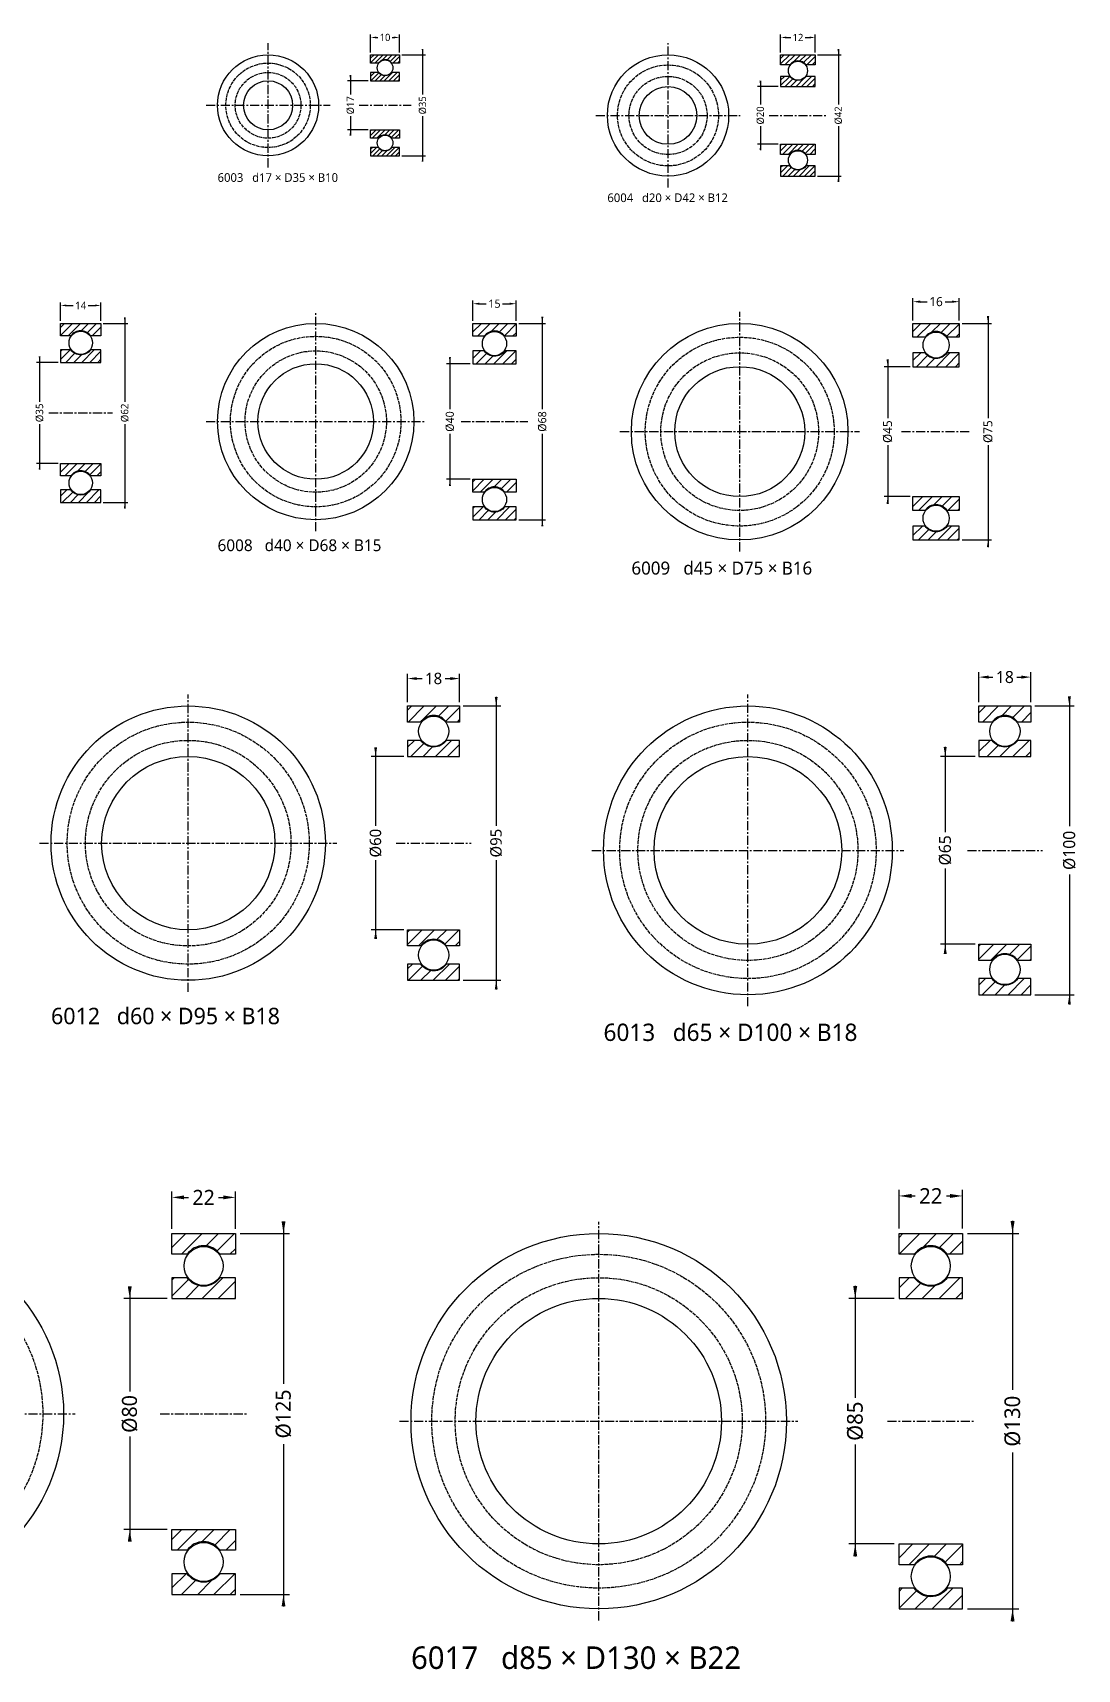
# Model space of a CAD drawing. Header units: millimetres. Extents: x -4 to 1234, y -1137 to 2.
# Drawn here: x 341 to 703, y -565 to 2 of the extents above; entities that cross this region are included whole.
import ezdxf

# ---------------------------------------------------------------- set-up
doc = ezdxf.new("R2010")
doc.units = ezdxf.units.MM
doc.linetypes.add('CENTER', pattern=[5.08, 3.175, -0.635, 0.635, -0.635])
doc.linetypes.add('DASHED', pattern=[1.524, 1.27, -0.254])
for name, color, linetype in [('문자', 7, 'CONTINUOUS'), ('숨은선', 3, 'DASHED'), ('외형선', 7, 'CONTINUOUS'), ('중심선', 1, 'CENTER'), ('치수', 4, 'CONTINUOUS'), ('해칭', 8, 'CONTINUOUS')]:
    doc.layers.add(name, color=color, linetype=linetype)
doc.styles.add('CH_KOR', font='malgun.ttf')
doc.dimstyles.new('CH_DIM', dxfattribs={"dimtxt": 2.5, "dimasz": 2, "dimexe": 1, "dimexo": 0.8, "dimgap": 0.8, "dimtad": 1, "dimdec": 0, "dimtxsty": 'CH_KOR', "dimcen": 2.5, "dimclrd": 4, "dimclre": 4, "dimclrt": 4, "dimazin": 3, "dimtfac": 1, "dimtmove": 0, "dimatfit": 3})

# ---------------------------------------------------------------- blocks, each defined once
blk = doc.blocks.new('_CLOSEDFILLED')
at = {"color": 0, "linetype": 'BYBLOCK'}
blk.add_solid([(-1, 0.16), (0, 0), (-1, -0.16)], dxfattribs=at)
blk = doc.blocks.new('*D10')
at = {"color": 4}
for p, q in [((46.3, 17.5), (54.5, 17.5)), ((53.5, 19.5), (53.5, 3.75)), ((53.5, -3.75), (53.5, -19.5)), ((46.3, -17.5), (54.5, -17.5))]:
    blk.add_line(p, q, dxfattribs=at)
at = {"layer": 'Defpoints'}
for p in [(45.5, 17.5), (53.5, 17.5), (45.5, -17.5)]:
    blk.add_point(p, dxfattribs=at)
at = {"layer": '치수', "color": 4, "xscale": 2, "yscale": 2}
for p, rotation in [((53.5, 17.5), 270), ((53.5, -17.5), 90)]:
    blk.add_blockref('_CLOSEDFILLED', p, dxfattribs=dict(at, rotation=rotation))
at = {"layer": '치수', "color": 4, "insert": (53.5, 0), "char_height": 2.5, "attachment_point": 5, "rotation": 90, "style": 'CH_KOR'}
blk.add_mtext('Ø35', dxfattribs=at)
blk = doc.blocks.new('*D11')
at = {"color": 4}
for p, q in [((34.7, 8.5), (27.5, 8.5)), ((28.5, 10.5), (28.5, 3.75)), ((28.5, -3.75), (28.5, -10.5)), ((34.7, -8.5), (27.5, -8.5))]:
    blk.add_line(p, q, dxfattribs=at)
at = {"layer": 'Defpoints'}
for p in [(28.5, 8.5), (35.5, 8.5), (35.5, -8.5)]:
    blk.add_point(p, dxfattribs=at)
at = {"layer": '치수', "color": 4, "xscale": 2, "yscale": 2}
for p, rotation in [((28.5, 8.5), 270), ((28.5, -8.5), 90)]:
    blk.add_blockref('_CLOSEDFILLED', p, dxfattribs=dict(at, rotation=rotation))
at = {"layer": '치수', "color": 4, "insert": (28.5, 0), "char_height": 2.5, "attachment_point": 5, "rotation": 90, "style": 'CH_KOR'}
blk.add_mtext('Ø17', dxfattribs=at)
blk = doc.blocks.new('*D12')
at = {"color": 4}
for p, q in [((35.5, 18.3), (35.5, 24.5)), ((37.5, 23.5), (38, 23.5)), ((43, 23.5), (43.5, 23.5)), ((45.5, 18.3), (45.5, 24.5))]:
    blk.add_line(p, q, dxfattribs=at)
at = {"layer": 'Defpoints'}
for p in [(35.5, 23.5), (35.5, 17.5), (45.5, 17.5)]:
    blk.add_point(p, dxfattribs=at)
at = {"layer": '치수', "color": 4, "xscale": 2, "yscale": 2, "rotation": 180}
blk.add_blockref('_CLOSEDFILLED', (35.5, 23.5), dxfattribs=at)
at = {"layer": '치수', "color": 4, "xscale": 2, "yscale": 2}
blk.add_blockref('_CLOSEDFILLED', (45.5, 23.5), dxfattribs=at)
at = {"layer": '치수', "color": 4, "insert": (40.5, 23.5), "char_height": 2.5, "attachment_point": 5, "style": 'CH_KOR'}
blk.add_mtext('10', dxfattribs=at)
blk = doc.blocks.new('*D13')
at = {"color": 4}
for p, q in [((59, 23), (59, 3.75)), ((51.8, 21), (60, 21)), ((59, -3.75), (59, -23)), ((51.8, -21), (60, -21))]:
    blk.add_line(p, q, dxfattribs=at)
at = {"layer": 'Defpoints'}
for p in [(51, 21), (59, 21), (51, -21)]:
    blk.add_point(p, dxfattribs=at)
at = {"layer": '치수', "color": 4, "xscale": 2, "yscale": 2}
for p, rotation in [((59, 21), 270), ((59, -21), 90)]:
    blk.add_blockref('_CLOSEDFILLED', p, dxfattribs=dict(at, rotation=rotation))
at = {"layer": '치수', "color": 4, "insert": (59, 0), "char_height": 2.5, "attachment_point": 5, "rotation": 90, "style": 'CH_KOR'}
blk.add_mtext('Ø42', dxfattribs=at)
blk = doc.blocks.new('*D14')
at = {"color": 4}
for p, q in [((32, 12), (32, 3.75)), ((38.2, 10), (31, 10)), ((32, -3.75), (32, -12)), ((38.2, -10), (31, -10))]:
    blk.add_line(p, q, dxfattribs=at)
at = {"layer": 'Defpoints'}
for p in [(32, 10), (39, 10), (39, -10)]:
    blk.add_point(p, dxfattribs=at)
at = {"layer": '치수', "color": 4, "xscale": 2, "yscale": 2}
for p, rotation in [((32, 10), 270), ((32, -10), 90)]:
    blk.add_blockref('_CLOSEDFILLED', p, dxfattribs=dict(at, rotation=rotation))
at = {"layer": '치수', "color": 4, "insert": (32, 0), "char_height": 2.5, "attachment_point": 5, "rotation": 90, "style": 'CH_KOR'}
blk.add_mtext('Ø20', dxfattribs=at)
blk = doc.blocks.new('*D15')
at = {"color": 4}
for p, q in [((39, 21.8), (39, 28)), ((41, 27), (42.5, 27)), ((47.5, 27), (49, 27)), ((51, 21.8), (51, 28))]:
    blk.add_line(p, q, dxfattribs=at)
at = {"layer": 'Defpoints'}
for p in [(39, 27), (39, 21), (51, 21)]:
    blk.add_point(p, dxfattribs=at)
at = {"layer": '치수', "color": 4, "xscale": 2, "yscale": 2, "rotation": 180}
blk.add_blockref('_CLOSEDFILLED', (39, 27), dxfattribs=at)
at = {"layer": '치수', "color": 4, "xscale": 2, "yscale": 2}
blk.add_blockref('_CLOSEDFILLED', (51, 27), dxfattribs=at)
at = {"layer": '치수', "color": 4, "insert": (45, 27), "char_height": 2.5, "attachment_point": 5, "style": 'CH_KOR'}
blk.add_mtext('12', dxfattribs=at)
blk = doc.blocks.new('*D22')
at = {"color": 4}
for p, q in [((64.43, 31), (72.9, 31)), ((71.87, 33.07), (71.87, 3.87)), ((71.87, -3.88), (71.87, -33.07)), ((64.43, -31), (72.9, -31))]:
    blk.add_line(p, q, dxfattribs=at)
at = {"layer": 'Defpoints'}
for p in [(63.6, 31), (71.87, 31), (63.6, -31)]:
    blk.add_point(p, dxfattribs=at)
at = {"layer": '치수', "color": 4, "xscale": 2.066666666666667, "yscale": 2.066666666666667}
for p, rotation in [((71.87, 31), 270), ((71.87, -31), 90)]:
    blk.add_blockref('_CLOSEDFILLED', p, dxfattribs=dict(at, rotation=rotation))
at = {"layer": '치수', "color": 4, "insert": (71.87, 0), "char_height": 2.583, "attachment_point": 5, "rotation": 90, "style": 'CH_KOR'}
blk.add_mtext('Ø62', dxfattribs=at)
blk = doc.blocks.new('*D23')
at = {"color": 4}
for p, q in [((48.77, 17.5), (41.33, 17.5)), ((42.37, 19.57), (42.37, 3.88)), ((42.37, -3.88), (42.37, -19.57)), ((48.77, -17.5), (41.33, -17.5))]:
    blk.add_line(p, q, dxfattribs=at)
at = {"layer": 'Defpoints'}
for p in [(42.37, 17.5), (49.6, 17.5), (49.6, -17.5)]:
    blk.add_point(p, dxfattribs=at)
at = {"layer": '치수', "color": 4, "xscale": 2.066666666666667, "yscale": 2.066666666666667}
for p, rotation in [((42.37, 17.5), 270), ((42.37, -17.5), 90)]:
    blk.add_blockref('_CLOSEDFILLED', p, dxfattribs=dict(at, rotation=rotation))
at = {"layer": '치수', "color": 4, "insert": (42.37, 0), "char_height": 2.583, "attachment_point": 5, "rotation": 90, "style": 'CH_KOR'}
blk.add_mtext('Ø35', dxfattribs=at)
blk = doc.blocks.new('*D24')
at = {"color": 4}
for p, q in [((49.6, 31.83), (49.6, 38.23)), ((51.67, 37.2), (54.02, 37.2)), ((59.18, 37.2), (61.53, 37.2)), ((63.6, 31.83), (63.6, 38.23))]:
    blk.add_line(p, q, dxfattribs=at)
at = {"layer": 'Defpoints'}
for p in [(49.6, 37.2), (49.6, 31), (63.6, 31)]:
    blk.add_point(p, dxfattribs=at)
at = {"layer": '치수', "color": 4, "xscale": 2.066666666666667, "yscale": 2.066666666666667, "rotation": 180}
blk.add_blockref('_CLOSEDFILLED', (49.6, 37.2), dxfattribs=at)
at = {"layer": '치수', "color": 4, "xscale": 2.066666666666667, "yscale": 2.066666666666667}
blk.add_blockref('_CLOSEDFILLED', (63.6, 37.2), dxfattribs=at)
at = {"layer": '치수', "color": 4, "insert": (56.6, 37.2), "char_height": 2.583, "attachment_point": 5, "style": 'CH_KOR'}
blk.add_mtext('14', dxfattribs=at)
blk = doc.blocks.new('*D25')
at = {"color": 4}
for p, q in [((78.47, 36.27), (78.47, 4.25)), ((70.31, 34), (79.6, 34)), ((78.47, -4.25), (78.47, -36.27)), ((70.31, -34), (79.6, -34))]:
    blk.add_line(p, q, dxfattribs=at)
at = {"layer": 'Defpoints'}
for p in [(69.4, 34), (78.47, 34), (69.4, -34)]:
    blk.add_point(p, dxfattribs=at)
at = {"layer": '치수', "color": 4, "xscale": 2.2666666666666666, "yscale": 2.2666666666666666}
for p, rotation in [((78.47, 34), 270), ((78.47, -34), 90)]:
    blk.add_blockref('_CLOSEDFILLED', p, dxfattribs=dict(at, rotation=rotation))
at = {"layer": '치수', "color": 4, "insert": (78.47, 0), "char_height": 2.833, "attachment_point": 5, "rotation": 90, "style": 'CH_KOR'}
blk.add_mtext('Ø68', dxfattribs=at)
blk = doc.blocks.new('*D26')
at = {"color": 4}
for p, q in [((53.49, 20), (45.33, 20)), ((46.47, 22.27), (46.47, 4.25)), ((46.47, -4.25), (46.47, -22.27)), ((53.49, -20), (45.33, -20))]:
    blk.add_line(p, q, dxfattribs=at)
at = {"layer": 'Defpoints'}
for p in [(46.47, 20), (54.4, 20), (54.4, -20)]:
    blk.add_point(p, dxfattribs=at)
at = {"layer": '치수', "color": 4, "xscale": 2.2666666666666666, "yscale": 2.2666666666666666}
for p, rotation in [((46.47, 20), 270), ((46.47, -20), 90)]:
    blk.add_blockref('_CLOSEDFILLED', p, dxfattribs=dict(at, rotation=rotation))
at = {"layer": '치수', "color": 4, "insert": (46.47, 0), "char_height": 2.833, "attachment_point": 5, "rotation": 90, "style": 'CH_KOR'}
blk.add_mtext('Ø40', dxfattribs=at)
blk = doc.blocks.new('*D27')
at = {"color": 4}
for p, q in [((54.4, 34.91), (54.4, 41.93)), ((56.67, 40.8), (59.07, 40.8)), ((64.73, 40.8), (67.13, 40.8)), ((69.4, 34.91), (69.4, 41.93))]:
    blk.add_line(p, q, dxfattribs=at)
at = {"layer": 'Defpoints'}
for p in [(54.4, 40.8), (54.4, 34), (69.4, 34)]:
    blk.add_point(p, dxfattribs=at)
at = {"layer": '치수', "color": 4, "xscale": 2.2666666666666666, "yscale": 2.2666666666666666, "rotation": 180}
blk.add_blockref('_CLOSEDFILLED', (54.4, 40.8), dxfattribs=at)
at = {"layer": '치수', "color": 4, "xscale": 2.2666666666666666, "yscale": 2.2666666666666666}
blk.add_blockref('_CLOSEDFILLED', (69.4, 40.8), dxfattribs=at)
at = {"layer": '치수', "color": 4, "insert": (61.9, 40.8), "char_height": 2.833, "attachment_point": 5, "style": 'CH_KOR'}
blk.add_mtext('15', dxfattribs=at)
blk = doc.blocks.new('*D28')
at = {"color": 4}
for p, q in [((86, 40), (86, 4.6875)), ((77, 37.5), (87.25, 37.5)), ((86, -4.6875), (86, -40)), ((77, -37.5), (87.25, -37.5))]:
    blk.add_line(p, q, dxfattribs=at)
at = {"layer": 'Defpoints'}
for p in [(76, 37.5), (86, 37.5), (76, -37.5)]:
    blk.add_point(p, dxfattribs=at)
at = {"layer": '치수', "color": 4, "xscale": 2.5, "yscale": 2.5}
for p, rotation in [((86, 37.5), 270), ((86, -37.5), 90)]:
    blk.add_blockref('_CLOSEDFILLED', p, dxfattribs=dict(at, rotation=rotation))
at = {"layer": '치수', "color": 4, "insert": (86, 0), "char_height": 3.125, "attachment_point": 5, "rotation": 90, "style": 'CH_KOR'}
blk.add_mtext('Ø75', dxfattribs=at)
blk = doc.blocks.new('*D29')
at = {"color": 4}
for p, q in [((51.25, 25), (51.25, 4.6875)), ((59, 22.5), (50, 22.5)), ((51.25, -4.6875), (51.25, -25)), ((59, -22.5), (50, -22.5))]:
    blk.add_line(p, q, dxfattribs=at)
at = {"layer": 'Defpoints'}
for p in [(51.25, 22.5), (60, 22.5), (60, -22.5)]:
    blk.add_point(p, dxfattribs=at)
at = {"layer": '치수', "color": 4, "xscale": 2.5, "yscale": 2.5}
for p, rotation in [((51.25, 22.5), 270), ((51.25, -22.5), 90)]:
    blk.add_blockref('_CLOSEDFILLED', p, dxfattribs=dict(at, rotation=rotation))
at = {"layer": '치수', "color": 4, "insert": (51.25, 0), "char_height": 3.125, "attachment_point": 5, "rotation": 90, "style": 'CH_KOR'}
blk.add_mtext('Ø45', dxfattribs=at)
blk = doc.blocks.new('*D30')
at = {"color": 4}
for p, q in [((60, 38.5), (60, 46.25)), ((76, 38.5), (76, 46.25)), ((62.5, 45), (64.875, 45)), ((71.125, 45), (73.5, 45))]:
    blk.add_line(p, q, dxfattribs=at)
at = {"layer": 'Defpoints'}
for p in [(60, 45), (60, 37.5), (76, 37.5)]:
    blk.add_point(p, dxfattribs=at)
at = {"layer": '치수', "color": 4, "xscale": 2.5, "yscale": 2.5, "rotation": 180}
blk.add_blockref('_CLOSEDFILLED', (60, 45), dxfattribs=at)
at = {"layer": '치수', "color": 4, "xscale": 2.5, "yscale": 2.5}
blk.add_blockref('_CLOSEDFILLED', (76, 45), dxfattribs=at)
at = {"layer": '치수', "color": 4, "insert": (68, 45), "char_height": 3.125, "attachment_point": 5, "style": 'CH_KOR'}
blk.add_mtext('16', dxfattribs=at)
blk = doc.blocks.new('*D37')
at = {"color": 4}
for p, q in [((95.27, 47.5), (108.25, 47.5)), ((106.67, 50.67), (106.67, 5.94)), ((106.67, -5.94), (106.67, -50.67)), ((95.27, -47.5), (108.25, -47.5))]:
    blk.add_line(p, q, dxfattribs=at)
at = {"layer": 'Defpoints'}
for p in [(94, 47.5), (106.67, 47.5), (94, -47.5)]:
    blk.add_point(p, dxfattribs=at)
at = {"layer": '치수', "color": 4, "xscale": 3.1666666666666665, "yscale": 3.1666666666666665}
for p, rotation in [((106.67, 47.5), 270), ((106.67, -47.5), 90)]:
    blk.add_blockref('_CLOSEDFILLED', p, dxfattribs=dict(at, rotation=rotation))
at = {"layer": '치수', "color": 4, "insert": (106.67, 0), "char_height": 3.958, "attachment_point": 5, "rotation": 90, "style": 'CH_KOR'}
blk.add_mtext('Ø95', dxfattribs=at)
blk = doc.blocks.new('*D38')
at = {"color": 4}
for p, q in [((74.73, 30), (63.33, 30)), ((64.92, 33.17), (64.92, 5.94)), ((64.92, -5.94), (64.92, -33.17)), ((74.73, -30), (63.33, -30))]:
    blk.add_line(p, q, dxfattribs=at)
at = {"layer": 'Defpoints'}
for p in [(64.92, 30), (76, 30), (76, -30)]:
    blk.add_point(p, dxfattribs=at)
at = {"layer": '치수', "color": 4, "xscale": 3.1666666666666665, "yscale": 3.1666666666666665}
for p, rotation in [((64.92, 30), 270), ((64.92, -30), 90)]:
    blk.add_blockref('_CLOSEDFILLED', p, dxfattribs=dict(at, rotation=rotation))
at = {"layer": '치수', "color": 4, "insert": (64.92, 0), "char_height": 3.958, "attachment_point": 5, "rotation": 90, "style": 'CH_KOR'}
blk.add_mtext('Ø60', dxfattribs=at)
blk = doc.blocks.new('*D39')
at = {"color": 4}
for p, q in [((76, 48.77), (76, 58.58)), ((79.17, 57), (81.04, 57)), ((88.96, 57), (90.83, 57)), ((94, 48.77), (94, 58.58))]:
    blk.add_line(p, q, dxfattribs=at)
at = {"layer": 'Defpoints'}
for p in [(76, 57), (76, 47.5), (94, 47.5)]:
    blk.add_point(p, dxfattribs=at)
at = {"layer": '치수', "color": 4, "xscale": 3.1666666666666665, "yscale": 3.1666666666666665, "rotation": 180}
blk.add_blockref('_CLOSEDFILLED', (76, 57), dxfattribs=at)
at = {"layer": '치수', "color": 4, "xscale": 3.1666666666666665, "yscale": 3.1666666666666665}
blk.add_blockref('_CLOSEDFILLED', (94, 57), dxfattribs=at)
at = {"layer": '치수', "color": 4, "insert": (85, 57), "char_height": 3.958, "attachment_point": 5, "style": 'CH_KOR'}
blk.add_mtext('18', dxfattribs=at)
blk = doc.blocks.new('*D40')
at = {"color": 4}
for p, q in [((111.33, 53.33), (111.33, 8.33)), ((99.33, 50), (113, 50)), ((111.33, -8.33), (111.33, -53.33)), ((99.33, -50), (113, -50))]:
    blk.add_line(p, q, dxfattribs=at)
at = {"layer": 'Defpoints'}
for p in [(98, 50), (111.33, 50), (98, -50)]:
    blk.add_point(p, dxfattribs=at)
at = {"layer": '치수', "color": 4, "xscale": 3.3333333333333335, "yscale": 3.3333333333333335}
for p, rotation in [((111.33, 50), 270), ((111.33, -50), 90)]:
    blk.add_blockref('_CLOSEDFILLED', p, dxfattribs=dict(at, rotation=rotation))
at = {"layer": '치수', "color": 4, "insert": (111.33, 0), "char_height": 4.167, "attachment_point": 5, "rotation": 90, "style": 'CH_KOR'}
blk.add_mtext('Ø100', dxfattribs=at)
blk = doc.blocks.new('*D41')
at = {"color": 4}
for p, q in [((68.33, 35.83), (68.33, 6.25)), ((78.67, 32.5), (66.67, 32.5)), ((68.33, -6.25), (68.33, -35.83)), ((78.67, -32.5), (66.67, -32.5))]:
    blk.add_line(p, q, dxfattribs=at)
at = {"layer": 'Defpoints'}
for p in [(68.33, 32.5), (80, 32.5), (80, -32.5)]:
    blk.add_point(p, dxfattribs=at)
at = {"layer": '치수', "color": 4, "xscale": 3.3333333333333335, "yscale": 3.3333333333333335}
for p, rotation in [((68.33, 32.5), 270), ((68.33, -32.5), 90)]:
    blk.add_blockref('_CLOSEDFILLED', p, dxfattribs=dict(at, rotation=rotation))
at = {"layer": '치수', "color": 4, "insert": (68.33, 0), "char_height": 4.167, "attachment_point": 5, "rotation": 90, "style": 'CH_KOR'}
blk.add_mtext('Ø65', dxfattribs=at)
blk = doc.blocks.new('*D42')
at = {"color": 4}
for p, q in [((80, 51.33), (80, 61.67)), ((83.33, 60), (84.83, 60)), ((93.17, 60), (94.67, 60)), ((98, 51.33), (98, 61.67))]:
    blk.add_line(p, q, dxfattribs=at)
at = {"layer": 'Defpoints'}
for p in [(80, 60), (80, 50), (98, 50)]:
    blk.add_point(p, dxfattribs=at)
at = {"layer": '치수', "color": 4, "xscale": 3.3333333333333335, "yscale": 3.3333333333333335, "rotation": 180}
blk.add_blockref('_CLOSEDFILLED', (80, 60), dxfattribs=at)
at = {"layer": '치수', "color": 4, "xscale": 3.3333333333333335, "yscale": 3.3333333333333335}
blk.add_blockref('_CLOSEDFILLED', (98, 60), dxfattribs=at)
at = {"layer": '치수', "color": 4, "insert": (89, 60), "char_height": 4.167, "attachment_point": 5, "style": 'CH_KOR'}
blk.add_mtext('18', dxfattribs=at)
blk = doc.blocks.new('*D49')
at = {"color": 4}
for p, q in [((123.67, 62.5), (140.75, 62.5)), ((138.67, 66.67), (138.67, 10.42)), ((138.67, -10.42), (138.67, -66.67)), ((123.67, -62.5), (140.75, -62.5))]:
    blk.add_line(p, q, dxfattribs=at)
at = {"layer": 'Defpoints'}
for p in [(122, 62.5), (138.67, 62.5), (122, -62.5)]:
    blk.add_point(p, dxfattribs=at)
at = {"layer": '치수', "color": 4, "xscale": 4.166666666666667, "yscale": 4.166666666666667}
for p, rotation in [((138.67, 62.5), 270), ((138.67, -62.5), 90)]:
    blk.add_blockref('_CLOSEDFILLED', p, dxfattribs=dict(at, rotation=rotation))
at = {"layer": '치수', "color": 4, "insert": (138.67, 0), "char_height": 5.208, "attachment_point": 5, "rotation": 90, "style": 'CH_KOR'}
blk.add_mtext('Ø125', dxfattribs=at)
blk = doc.blocks.new('*D50')
at = {"color": 4}
for p, q in [((98.33, 40), (83.33, 40)), ((85.42, 44.17), (85.42, 7.81)), ((85.42, -7.81), (85.42, -44.17)), ((98.33, -40), (83.33, -40))]:
    blk.add_line(p, q, dxfattribs=at)
at = {"layer": 'Defpoints'}
for p in [(85.42, 40), (100, 40), (100, -40)]:
    blk.add_point(p, dxfattribs=at)
at = {"layer": '치수', "color": 4, "xscale": 4.166666666666667, "yscale": 4.166666666666667}
for p, rotation in [((85.42, 40), 270), ((85.42, -40), 90)]:
    blk.add_blockref('_CLOSEDFILLED', p, dxfattribs=dict(at, rotation=rotation))
at = {"layer": '치수', "color": 4, "insert": (85.42, 0), "char_height": 5.208, "attachment_point": 5, "rotation": 90, "style": 'CH_KOR'}
blk.add_mtext('Ø80', dxfattribs=at)
blk = doc.blocks.new('*D51')
at = {"color": 4}
for p, q in [((100, 64.17), (100, 77.08)), ((104.17, 75), (105.79, 75)), ((116.21, 75), (117.83, 75)), ((122, 64.17), (122, 77.08))]:
    blk.add_line(p, q, dxfattribs=at)
at = {"layer": 'Defpoints'}
for p in [(100, 75), (100, 62.5), (122, 62.5)]:
    blk.add_point(p, dxfattribs=at)
at = {"layer": '치수', "color": 4, "xscale": 4.166666666666667, "yscale": 4.166666666666667, "rotation": 180}
blk.add_blockref('_CLOSEDFILLED', (100, 75), dxfattribs=at)
at = {"layer": '치수', "color": 4, "xscale": 4.166666666666667, "yscale": 4.166666666666667}
blk.add_blockref('_CLOSEDFILLED', (122, 75), dxfattribs=at)
at = {"layer": '치수', "color": 4, "insert": (111, 75), "char_height": 5.208, "attachment_point": 5, "style": 'CH_KOR'}
blk.add_mtext('22', dxfattribs=at)
blk = doc.blocks.new('*D52')
at = {"color": 4}
for p, q in [((143.33, 69.33), (143.33, 10.83)), ((127.73, 65), (145.5, 65)), ((143.33, -10.83), (143.33, -69.33)), ((127.73, -65), (145.5, -65))]:
    blk.add_line(p, q, dxfattribs=at)
at = {"layer": 'Defpoints'}
for p in [(126, 65), (143.33, 65), (126, -65)]:
    blk.add_point(p, dxfattribs=at)
at = {"layer": '치수', "color": 4, "xscale": 4.333333333333333, "yscale": 4.333333333333333}
for p, rotation in [((143.33, 65), 270), ((143.33, -65), 90)]:
    blk.add_blockref('_CLOSEDFILLED', p, dxfattribs=dict(at, rotation=rotation))
at = {"layer": '치수', "color": 4, "insert": (143.33, 0), "char_height": 5.417, "attachment_point": 5, "rotation": 90, "style": 'CH_KOR'}
blk.add_mtext('Ø130', dxfattribs=at)
blk = doc.blocks.new('*D53')
at = {"color": 4}
for p, q in [((88.83, 46.83), (88.83, 8.13)), ((102.27, 42.5), (86.67, 42.5)), ((88.83, -8.12), (88.83, -46.83)), ((102.27, -42.5), (86.67, -42.5))]:
    blk.add_line(p, q, dxfattribs=at)
at = {"layer": 'Defpoints'}
for p in [(88.83, 42.5), (104, 42.5), (104, -42.5)]:
    blk.add_point(p, dxfattribs=at)
at = {"layer": '치수', "color": 4, "xscale": 4.333333333333333, "yscale": 4.333333333333333}
for p, rotation in [((88.83, 42.5), 270), ((88.83, -42.5), 90)]:
    blk.add_blockref('_CLOSEDFILLED', p, dxfattribs=dict(at, rotation=rotation))
at = {"layer": '치수', "color": 4, "insert": (88.83, 0), "char_height": 5.417, "attachment_point": 5, "rotation": 90, "style": 'CH_KOR'}
blk.add_mtext('Ø85', dxfattribs=at)
blk = doc.blocks.new('*D54')
at = {"color": 4}
for p, q in [((104, 66.73), (104, 80.17)), ((126, 66.73), (126, 80.17)), ((108.33, 78), (109.58, 78)), ((120.42, 78), (121.67, 78))]:
    blk.add_line(p, q, dxfattribs=at)
at = {"layer": 'Defpoints'}
for p in [(104, 78), (104, 65), (126, 65)]:
    blk.add_point(p, dxfattribs=at)
at = {"layer": '치수', "color": 4, "xscale": 4.333333333333333, "yscale": 4.333333333333333, "rotation": 180}
blk.add_blockref('_CLOSEDFILLED', (104, 78), dxfattribs=at)
at = {"layer": '치수', "color": 4, "xscale": 4.333333333333333, "yscale": 4.333333333333333}
blk.add_blockref('_CLOSEDFILLED', (126, 78), dxfattribs=at)
at = {"layer": '치수', "color": 4, "insert": (115, 78), "char_height": 5.417, "attachment_point": 5, "style": 'CH_KOR'}
blk.add_mtext('22', dxfattribs=at)
blk = doc.blocks.new('BRG_6003')
at = {"layer": '해칭'}
h = blk.add_hatch(dxfattribs=at)
h.set_pattern_fill('ANSI31', scale=0.35)
h.paths.add_polyline_path([(35.5, 17.5), (45.5, 17.5), (45.5, 14.62), (42.79, 14.62, 0.51797), (38.21, 14.62), (35.5, 14.62)])
h = blk.add_hatch(dxfattribs=at)
h.set_pattern_fill('ANSI31', scale=0.35)
h.paths.add_polyline_path([(35.5, 8.5), (45.5, 8.5), (45.5, 11.38), (42.79, 11.38, -0.51797), (38.21, 11.38), (35.5, 11.38)])
h = blk.add_hatch(dxfattribs=at)
h.set_pattern_fill('ANSI31', scale=0.35)
h.paths.add_polyline_path([(35.5, -8.5), (45.5, -8.5), (45.5, -11.38), (42.79, -11.38, 0.51797), (38.21, -11.38), (35.5, -11.38)])
h = blk.add_hatch(dxfattribs=at)
h.set_pattern_fill('ANSI31', scale=0.35)
h.paths.add_polyline_path([(35.5, -17.5), (45.5, -17.5), (45.5, -14.62), (42.79, -14.62, -0.51797), (38.21, -14.62), (35.5, -14.62)])
at = {"layer": '숨은선'}
for radius in [14.62, 11.38]:
    blk.add_circle((0, 0), radius, dxfattribs=at)
at = {"layer": '외형선'}
for points in [[(35.5, 17.5), (45.5, 17.5), (45.5, 14.62), (42.79, 14.62, 0.51797), (38.21, 14.62), (35.5, 14.62)], [(35.5, 8.5), (45.5, 8.5), (45.5, 11.38), (42.79, 11.38, -0.51797), (38.21, 11.38), (35.5, 11.38)], [(35.5, -8.5), (45.5, -8.5), (45.5, -11.38), (42.79, -11.38, 0.51797), (38.21, -11.38), (35.5, -11.38)], [(35.5, -17.5), (45.5, -17.5), (45.5, -14.62), (42.79, -14.62, -0.51797), (38.21, -14.62), (35.5, -14.62)]]:
    blk.add_lwpolyline(points, format="xyb", close=True, dxfattribs=at)
for centre, radius in [((0, 0), 17.5), ((40.5, 13), 2.7), ((0, 0), 8.5), ((40.5, -13), 2.7)]:
    blk.add_circle(centre, radius, dxfattribs=at)
at = {"layer": '중심선'}
for p, q in [((0, -21.5), (0, 21.5)), ((-21.5, 0), (21.5, 0)), ((31.5, 0), (49.5, 0))]:
    blk.add_line(p, q, dxfattribs=at)
at = {"layer": '문자', "style": 'CH_KOR'}
blk.add_text('6003   d17 × D35 × B10', height=3, dxfattribs=at).set_placement((-17.5, -26.5))
at = {"layer": '치수'}
dim = blk.add_linear_dim(base=(35.5, 23.5), p1=(35.5, 17.5), p2=(45.5, 17.5), dimstyle='CH_DIM', override={"dimscale": 1}, dxfattribs=at)
dim.commit()
dim.dimension.update_dxf_attribs({"geometry": '*D12', "text_midpoint": (40.5, 23.5)})
for base, p1, p2, text, picture, middle in [((53.5, 17.5), (45.5, 17.5), (45.5, -17.5), 'Ø35', '*D10', (53.5, 0)), ((28.5, 8.5), (35.5, 8.5), (35.5, -8.5), 'Ø17', '*D11', (28.5, 0))]:
    dim = blk.add_linear_dim(base=base, p1=p1, p2=p2, angle=90, text=text, dimstyle='CH_DIM', override={"dimscale": 1}, dxfattribs=at)
    dim.commit()
    dim.dimension.update_dxf_attribs({"geometry": picture, "text_midpoint": middle})
blk = doc.blocks.new('BRG_6004')
at = {"layer": '해칭'}
h = blk.add_hatch(dxfattribs=at)
h.set_pattern_fill('ANSI31', scale=0.42)
h.paths.add_polyline_path([(39, 21), (51, 21), (51, 17.48), (47.8, 17.48, 0.51797), (42.2, 17.48), (39, 17.48)])
h = blk.add_hatch(dxfattribs=at)
h.set_pattern_fill('ANSI31', scale=0.42)
h.paths.add_polyline_path([(39, 10), (51, 10), (51, 13.52), (47.8, 13.52, -0.51797), (42.2, 13.52), (39, 13.52)])
h = blk.add_hatch(dxfattribs=at)
h.set_pattern_fill('ANSI31', scale=0.42)
h.paths.add_polyline_path([(39, -10), (51, -10), (51, -13.52), (47.8, -13.52, 0.51797), (42.2, -13.52), (39, -13.52)])
h = blk.add_hatch(dxfattribs=at)
h.set_pattern_fill('ANSI31', scale=0.42)
h.paths.add_polyline_path([(39, -21), (51, -21), (51, -17.48), (47.8, -17.48, -0.51797), (42.2, -17.48), (39, -17.48)])
at = {"layer": '숨은선'}
for radius in [17.48, 13.52]:
    blk.add_circle((0, 0), radius, dxfattribs=at)
at = {"layer": '외형선'}
for points in [[(39, 21), (51, 21), (51, 17.48), (47.8, 17.48, 0.51797), (42.2, 17.48), (39, 17.48)], [(39, 10), (51, 10), (51, 13.52), (47.8, 13.52, -0.51797), (42.2, 13.52), (39, 13.52)], [(39, -10), (51, -10), (51, -13.52), (47.8, -13.52, 0.51797), (42.2, -13.52), (39, -13.52)], [(39, -21), (51, -21), (51, -17.48), (47.8, -17.48, -0.51797), (42.2, -17.48), (39, -17.48)]]:
    blk.add_lwpolyline(points, format="xyb", close=True, dxfattribs=at)
for centre, radius in [((0, 0), 21), ((45, 15.5), 3.3), ((0, 0), 10), ((45, -15.5), 3.3)]:
    blk.add_circle(centre, radius, dxfattribs=at)
at = {"layer": '중심선'}
for p, q in [((0, -25), (0, 25)), ((-25, 0), (25, 0)), ((35, 0), (55, 0))]:
    blk.add_line(p, q, dxfattribs=at)
at = {"layer": '문자', "style": 'CH_KOR'}
blk.add_text('6004   d20 × D42 × B12', height=3, dxfattribs=at).set_placement((-21, -30))
at = {"layer": '치수'}
dim = blk.add_linear_dim(base=(39, 27), p1=(39, 21), p2=(51, 21), dimstyle='CH_DIM', override={"dimscale": 1}, dxfattribs=at)
dim.commit()
dim.dimension.update_dxf_attribs({"geometry": '*D15', "text_midpoint": (45, 27)})
for base, p1, p2, text, picture, middle in [((59, 21), (51, 21), (51, -21), 'Ø42', '*D13', (59, 0)), ((32, 10), (39, 10), (39, -10), 'Ø20', '*D14', (32, 0))]:
    dim = blk.add_linear_dim(base=base, p1=p1, p2=p2, angle=90, text=text, dimstyle='CH_DIM', override={"dimscale": 1}, dxfattribs=at)
    dim.commit()
    dim.dimension.update_dxf_attribs({"geometry": picture, "text_midpoint": middle})
blk = doc.blocks.new('BRG_6007')
at = {"layer": '해칭'}
h = blk.add_hatch(dxfattribs=at)
h.set_pattern_fill('ANSI31', scale=0.62)
h.paths.add_polyline_path([(49.6, 31), (63.6, 31), (63.6, 26.68), (60.04, 26.68, 0.51797), (53.16, 26.68), (49.6, 26.68)])
h = blk.add_hatch(dxfattribs=at)
h.set_pattern_fill('ANSI31', scale=0.62)
h.paths.add_polyline_path([(49.6, 17.5), (63.6, 17.5), (63.6, 21.82), (60.04, 21.82, -0.51797), (53.16, 21.82), (49.6, 21.82)])
h = blk.add_hatch(dxfattribs=at)
h.set_pattern_fill('ANSI31', scale=0.62)
h.paths.add_polyline_path([(49.6, -17.5), (63.6, -17.5), (63.6, -21.82), (60.04, -21.82, 0.51797), (53.16, -21.82), (49.6, -21.82)])
h = blk.add_hatch(dxfattribs=at)
h.set_pattern_fill('ANSI31', scale=0.62)
h.paths.add_polyline_path([(49.6, -31), (63.6, -31), (63.6, -26.68), (60.04, -26.68, -0.51797), (53.16, -26.68), (49.6, -26.68)])
at = {"layer": '숨은선'}
for radius in [26.68, 21.82]:
    blk.add_circle((0, 0), radius, dxfattribs=at)
at = {"layer": '외형선'}
for points in [[(49.6, 31), (63.6, 31), (63.6, 26.68), (60.04, 26.68, 0.51797), (53.16, 26.68), (49.6, 26.68)], [(49.6, 17.5), (63.6, 17.5), (63.6, 21.82), (60.04, 21.82, -0.51797), (53.16, 21.82), (49.6, 21.82)], [(49.6, -17.5), (63.6, -17.5), (63.6, -21.82), (60.04, -21.82, 0.51797), (53.16, -21.82), (49.6, -21.82)], [(49.6, -31), (63.6, -31), (63.6, -26.68), (60.04, -26.68, -0.51797), (53.16, -26.68), (49.6, -26.68)]]:
    blk.add_lwpolyline(points, format="xyb", close=True, dxfattribs=at)
for centre, radius in [((0, 0), 31), ((56.6, 24.25), 4.05), ((0, 0), 17.5), ((56.6, -24.25), 4.05)]:
    blk.add_circle(centre, radius, dxfattribs=at)
at = {"layer": '중심선'}
for p, q in [((0, -35), (0, 35)), ((-35, 0), (35, 0)), ((45.6, 0), (67.6, 0))]:
    blk.add_line(p, q, dxfattribs=at)
at = {"layer": '문자', "style": 'CH_KOR'}
blk.add_text('6007   d35 × D62 × B14', height=3.72, dxfattribs=at).set_placement((-31, -40.92))
at = {"layer": '치수'}
dim = blk.add_linear_dim(base=(49.6, 37.2), p1=(49.6, 31), p2=(63.6, 31), dimstyle='CH_DIM', override={"dimscale": 1.033333}, dxfattribs=at)
dim.commit()
dim.dimension.update_dxf_attribs({"geometry": '*D24', "text_midpoint": (56.6, 37.2)})
for base, p1, p2, text, picture, middle in [((71.87, 31), (63.6, 31), (63.6, -31), 'Ø62', '*D22', (71.87, 0)), ((42.37, 17.5), (49.6, 17.5), (49.6, -17.5), 'Ø35', '*D23', (42.37, 0))]:
    dim = blk.add_linear_dim(base=base, p1=p1, p2=p2, angle=90, text=text, dimstyle='CH_DIM', override={"dimscale": 1.033333}, dxfattribs=at)
    dim.commit()
    dim.dimension.update_dxf_attribs({"geometry": picture, "text_midpoint": middle})
blk = doc.blocks.new('BRG_6008')
at = {"layer": '해칭'}
h = blk.add_hatch(dxfattribs=at)
h.set_pattern_fill('ANSI31', scale=0.68)
h.paths.add_polyline_path([(54.4, 34), (69.4, 34), (69.4, 29.52), (65.47, 29.52, 0.51797), (58.33, 29.52), (54.4, 29.52)])
h = blk.add_hatch(dxfattribs=at)
h.set_pattern_fill('ANSI31', scale=0.68)
h.paths.add_polyline_path([(54.4, 20), (69.4, 20), (69.4, 24.48), (65.47, 24.48, -0.51797), (58.33, 24.48), (54.4, 24.48)])
h = blk.add_hatch(dxfattribs=at)
h.set_pattern_fill('ANSI31', scale=0.68)
h.paths.add_polyline_path([(54.4, -20), (69.4, -20), (69.4, -24.48), (65.47, -24.48, 0.51797), (58.33, -24.48), (54.4, -24.48)])
h = blk.add_hatch(dxfattribs=at)
h.set_pattern_fill('ANSI31', scale=0.68)
h.paths.add_polyline_path([(54.4, -34), (69.4, -34), (69.4, -29.52), (65.47, -29.52, -0.51797), (58.33, -29.52), (54.4, -29.52)])
at = {"layer": '숨은선'}
for radius in [29.52, 24.48]:
    blk.add_circle((0, 0), radius, dxfattribs=at)
at = {"layer": '외형선'}
for points in [[(54.4, 34), (69.4, 34), (69.4, 29.52), (65.47, 29.52, 0.51797), (58.33, 29.52), (54.4, 29.52)], [(54.4, 20), (69.4, 20), (69.4, 24.48), (65.47, 24.48, -0.51797), (58.33, 24.48), (54.4, 24.48)], [(54.4, -20), (69.4, -20), (69.4, -24.48), (65.47, -24.48, 0.51797), (58.33, -24.48), (54.4, -24.48)], [(54.4, -34), (69.4, -34), (69.4, -29.52), (65.47, -29.52, -0.51797), (58.33, -29.52), (54.4, -29.52)]]:
    blk.add_lwpolyline(points, format="xyb", close=True, dxfattribs=at)
for centre, radius in [((0, 0), 34), ((61.9, 27), 4.2), ((0, 0), 20), ((61.9, -27), 4.2)]:
    blk.add_circle(centre, radius, dxfattribs=at)
at = {"layer": '중심선'}
for p, q in [((0, -38), (0, 38)), ((-38, 0), (38, 0)), ((50.4, 0), (73.4, 0))]:
    blk.add_line(p, q, dxfattribs=at)
at = {"layer": '문자', "style": 'CH_KOR'}
blk.add_text('6008   d40 × D68 × B15', height=4.08, dxfattribs=at).set_placement((-34, -44.88))
at = {"layer": '치수'}
dim = blk.add_linear_dim(base=(54.4, 40.8), p1=(54.4, 34), p2=(69.4, 34), dimstyle='CH_DIM', override={"dimscale": 1.133333}, dxfattribs=at)
dim.commit()
dim.dimension.update_dxf_attribs({"geometry": '*D27', "text_midpoint": (61.9, 40.8)})
for base, p1, p2, text, picture, middle in [((78.47, 34), (69.4, 34), (69.4, -34), 'Ø68', '*D25', (78.47, 0)), ((46.47, 20), (54.4, 20), (54.4, -20), 'Ø40', '*D26', (46.47, 0))]:
    dim = blk.add_linear_dim(base=base, p1=p1, p2=p2, angle=90, text=text, dimstyle='CH_DIM', override={"dimscale": 1.133333}, dxfattribs=at)
    dim.commit()
    dim.dimension.update_dxf_attribs({"geometry": picture, "text_midpoint": middle})
blk = doc.blocks.new('BRG_6009')
at = {"layer": '해칭'}
h = blk.add_hatch(dxfattribs=at)
h.set_pattern_fill('ANSI31', scale=0.75)
h.paths.add_polyline_path([(60, 37.5), (76, 37.5), (76, 32.7), (71.82, 32.7, 0.51797), (64.18, 32.7), (60, 32.7)])
h = blk.add_hatch(dxfattribs=at)
h.set_pattern_fill('ANSI31', scale=0.75)
h.paths.add_polyline_path([(60, 22.5), (76, 22.5), (76, 27.3), (71.82, 27.3, -0.51797), (64.18, 27.3), (60, 27.3)])
h = blk.add_hatch(dxfattribs=at)
h.set_pattern_fill('ANSI31', scale=0.75)
h.paths.add_polyline_path([(60, -22.5), (76, -22.5), (76, -27.3), (71.82, -27.3, 0.51797), (64.18, -27.3), (60, -27.3)])
h = blk.add_hatch(dxfattribs=at)
h.set_pattern_fill('ANSI31', scale=0.75)
h.paths.add_polyline_path([(60, -37.5), (76, -37.5), (76, -32.7), (71.82, -32.7, -0.51797), (64.18, -32.7), (60, -32.7)])
at = {"layer": '숨은선'}
for radius in [32.7, 27.3]:
    blk.add_circle((0, 0), radius, dxfattribs=at)
at = {"layer": '외형선'}
for points in [[(60, 37.5), (76, 37.5), (76, 32.7), (71.82, 32.7, 0.51797), (64.18, 32.7), (60, 32.7)], [(60, 22.5), (76, 22.5), (76, 27.3), (71.82, 27.3, -0.51797), (64.18, 27.3), (60, 27.3)], [(60, -22.5), (76, -22.5), (76, -27.3), (71.82, -27.3, 0.51797), (64.18, -27.3), (60, -27.3)], [(60, -37.5), (76, -37.5), (76, -32.7), (71.82, -32.7, -0.51797), (64.18, -32.7), (60, -32.7)]]:
    blk.add_lwpolyline(points, format="xyb", close=True, dxfattribs=at)
for centre, radius in [((0, 0), 37.5), ((68, 30), 4.5), ((0, 0), 22.5), ((68, -30), 4.5)]:
    blk.add_circle(centre, radius, dxfattribs=at)
at = {"layer": '중심선'}
for p, q in [((0, -41.5), (0, 41.5)), ((-41.5, 0), (41.5, 0)), ((56, 0), (80, 0))]:
    blk.add_line(p, q, dxfattribs=at)
at = {"layer": '문자', "style": 'CH_KOR'}
blk.add_text('6009   d45 × D75 × B16', height=4.5, dxfattribs=at).set_placement((-37.5, -49.5))
at = {"layer": '치수'}
dim = blk.add_linear_dim(base=(60, 45), p1=(60, 37.5), p2=(76, 37.5), dimstyle='CH_DIM', override={"dimscale": 1.25}, dxfattribs=at)
dim.commit()
dim.dimension.update_dxf_attribs({"geometry": '*D30', "text_midpoint": (68, 45)})
for base, p1, p2, text, picture, middle in [((86, 37.5), (76, 37.5), (76, -37.5), 'Ø75', '*D28', (86, 0)), ((51.25, 22.5), (60, 22.5), (60, -22.5), 'Ø45', '*D29', (51.25, 0))]:
    dim = blk.add_linear_dim(base=base, p1=p1, p2=p2, angle=90, text=text, dimstyle='CH_DIM', override={"dimscale": 1.25}, dxfattribs=at)
    dim.commit()
    dim.dimension.update_dxf_attribs({"geometry": picture, "text_midpoint": middle})
blk = doc.blocks.new('BRG_6012')
at = {"layer": '해칭'}
h = blk.add_hatch(dxfattribs=at)
h.set_pattern_fill('ANSI31', scale=0.95)
h.paths.add_polyline_path([(76, 47.5), (94, 47.5), (94, 41.9), (89.46, 41.9, 0.51797), (80.54, 41.9), (76, 41.9)])
h = blk.add_hatch(dxfattribs=at)
h.set_pattern_fill('ANSI31', scale=0.95)
h.paths.add_polyline_path([(76, 30), (94, 30), (94, 35.6), (89.46, 35.6, -0.51797), (80.54, 35.6), (76, 35.6)])
h = blk.add_hatch(dxfattribs=at)
h.set_pattern_fill('ANSI31', scale=0.95)
h.paths.add_polyline_path([(76, -30), (94, -30), (94, -35.6), (89.46, -35.6, 0.51797), (80.54, -35.6), (76, -35.6)])
h = blk.add_hatch(dxfattribs=at)
h.set_pattern_fill('ANSI31', scale=0.95)
h.paths.add_polyline_path([(76, -47.5), (94, -47.5), (94, -41.9), (89.46, -41.9, -0.51797), (80.54, -41.9), (76, -41.9)])
at = {"layer": '숨은선'}
for radius in [41.9, 35.6]:
    blk.add_circle((0, 0), radius, dxfattribs=at)
at = {"layer": '외형선'}
for points in [[(76, 47.5), (94, 47.5), (94, 41.9), (89.46, 41.9, 0.51797), (80.54, 41.9), (76, 41.9)], [(76, 30), (94, 30), (94, 35.6), (89.46, 35.6, -0.51797), (80.54, 35.6), (76, 35.6)], [(76, -30), (94, -30), (94, -35.6), (89.46, -35.6, 0.51797), (80.54, -35.6), (76, -35.6)], [(76, -47.5), (94, -47.5), (94, -41.9), (89.46, -41.9, -0.51797), (80.54, -41.9), (76, -41.9)]]:
    blk.add_lwpolyline(points, format="xyb", close=True, dxfattribs=at)
for centre, radius in [((0, 0), 47.5), ((85, 38.75), 5.25), ((0, 0), 30), ((85, -38.75), 5.25)]:
    blk.add_circle(centre, radius, dxfattribs=at)
at = {"layer": '중심선'}
for p, q in [((0, -51.5), (0, 51.5)), ((-51.5, 0), (51.5, 0)), ((72, 0), (98, 0))]:
    blk.add_line(p, q, dxfattribs=at)
at = {"layer": '문자', "style": 'CH_KOR'}
blk.add_text('6012   d60 × D95 × B18', height=5.7, dxfattribs=at).set_placement((-47.5, -62.7))
at = {"layer": '치수'}
dim = blk.add_linear_dim(base=(76, 57), p1=(76, 47.5), p2=(94, 47.5), dimstyle='CH_DIM', override={"dimscale": 1.583333}, dxfattribs=at)
dim.commit()
dim.dimension.update_dxf_attribs({"geometry": '*D39', "text_midpoint": (85, 57)})
for base, p1, p2, text, picture, middle in [((106.67, 47.5), (94, 47.5), (94, -47.5), 'Ø95', '*D37', (106.67, 0)), ((64.92, 30), (76, 30), (76, -30), 'Ø60', '*D38', (64.92, 0))]:
    dim = blk.add_linear_dim(base=base, p1=p1, p2=p2, angle=90, text=text, dimstyle='CH_DIM', override={"dimscale": 1.583333}, dxfattribs=at)
    dim.commit()
    dim.dimension.update_dxf_attribs({"geometry": picture, "text_midpoint": middle})
blk = doc.blocks.new('BRG_6013')
at = {"layer": '해칭'}
h = blk.add_hatch(dxfattribs=at)
h.set_pattern_fill('ANSI31')
h.paths.add_polyline_path([(80, 50), (98, 50), (98, 44.4), (93.46, 44.4, 0.51797), (84.54, 44.4), (80, 44.4)])
h = blk.add_hatch(dxfattribs=at)
h.set_pattern_fill('ANSI31')
h.paths.add_polyline_path([(80, 32.5), (98, 32.5), (98, 38.1), (93.46, 38.1, -0.51797), (84.54, 38.1), (80, 38.1)])
h = blk.add_hatch(dxfattribs=at)
h.set_pattern_fill('ANSI31')
h.paths.add_polyline_path([(80, -32.5), (98, -32.5), (98, -38.1), (93.46, -38.1, 0.51797), (84.54, -38.1), (80, -38.1)])
h = blk.add_hatch(dxfattribs=at)
h.set_pattern_fill('ANSI31')
h.paths.add_polyline_path([(80, -50), (98, -50), (98, -44.4), (93.46, -44.4, -0.51797), (84.54, -44.4), (80, -44.4)])
at = {"layer": '숨은선'}
for radius in [44.4, 38.1]:
    blk.add_circle((0, 0), radius, dxfattribs=at)
at = {"layer": '외형선'}
for points in [[(80, 50), (98, 50), (98, 44.4), (93.46, 44.4, 0.51797), (84.54, 44.4), (80, 44.4)], [(80, 32.5), (98, 32.5), (98, 38.1), (93.46, 38.1, -0.51797), (84.54, 38.1), (80, 38.1)], [(80, -32.5), (98, -32.5), (98, -38.1), (93.46, -38.1, 0.51797), (84.54, -38.1), (80, -38.1)], [(80, -50), (98, -50), (98, -44.4), (93.46, -44.4, -0.51797), (84.54, -44.4), (80, -44.4)]]:
    blk.add_lwpolyline(points, format="xyb", close=True, dxfattribs=at)
for centre, radius in [((0, 0), 50), ((89, 41.25), 5.25), ((0, 0), 32.5), ((89, -41.25), 5.25)]:
    blk.add_circle(centre, radius, dxfattribs=at)
at = {"layer": '중심선'}
for p, q in [((0, -54), (0, 54)), ((-54, 0), (54, 0)), ((76, 0), (102, 0))]:
    blk.add_line(p, q, dxfattribs=at)
at = {"layer": '문자', "style": 'CH_KOR'}
blk.add_text('6013   d65 × D100 × B18', height=6, dxfattribs=at).set_placement((-50, -66))
at = {"layer": '치수'}
dim = blk.add_linear_dim(base=(80, 60), p1=(80, 50), p2=(98, 50), dimstyle='CH_DIM', override={"dimscale": 1.666667}, dxfattribs=at)
dim.commit()
dim.dimension.update_dxf_attribs({"geometry": '*D42', "text_midpoint": (89, 60)})
for base, p1, p2, text, picture, middle in [((111.33, 50), (98, 50), (98, -50), 'Ø100', '*D40', (111.33, 0)), ((68.33, 32.5), (80, 32.5), (80, -32.5), 'Ø65', '*D41', (68.33, 0))]:
    dim = blk.add_linear_dim(base=base, p1=p1, p2=p2, angle=90, text=text, dimstyle='CH_DIM', override={"dimscale": 1.666667}, dxfattribs=at)
    dim.commit()
    dim.dimension.update_dxf_attribs({"geometry": picture, "text_midpoint": middle})
blk = doc.blocks.new('BRG_6016')
at = {"layer": '해칭'}
h = blk.add_hatch(dxfattribs=at)
h.set_pattern_fill('ANSI31', scale=1.25)
h.paths.add_polyline_path([(100, 62.5), (122, 62.5), (122, 55.3), (116.73, 55.3, 0.51797), (105.27, 55.3), (100, 55.3)])
h = blk.add_hatch(dxfattribs=at)
h.set_pattern_fill('ANSI31', scale=1.25)
h.paths.add_polyline_path([(100, 40), (122, 40), (122, 47.2), (116.73, 47.2, -0.51797), (105.27, 47.2), (100, 47.2)])
h = blk.add_hatch(dxfattribs=at)
h.set_pattern_fill('ANSI31', scale=1.25)
h.paths.add_polyline_path([(100, -40), (122, -40), (122, -47.2), (116.73, -47.2, 0.51797), (105.27, -47.2), (100, -47.2)])
h = blk.add_hatch(dxfattribs=at)
h.set_pattern_fill('ANSI31', scale=1.25)
h.paths.add_polyline_path([(100, -62.5), (122, -62.5), (122, -55.3), (116.73, -55.3, -0.51797), (105.27, -55.3), (100, -55.3)])
at = {"layer": '숨은선'}
for radius in [55.3, 47.2]:
    blk.add_circle((0, 0), radius, dxfattribs=at)
at = {"layer": '외형선'}
for points in [[(100, 62.5), (122, 62.5), (122, 55.3), (116.73, 55.3, 0.51797), (105.27, 55.3), (100, 55.3)], [(100, 40), (122, 40), (122, 47.2), (116.73, 47.2, -0.51797), (105.27, 47.2), (100, 47.2)], [(100, -40), (122, -40), (122, -47.2), (116.73, -47.2, 0.51797), (105.27, -47.2), (100, -47.2)], [(100, -62.5), (122, -62.5), (122, -55.3), (116.73, -55.3, -0.51797), (105.27, -55.3), (100, -55.3)]]:
    blk.add_lwpolyline(points, format="xyb", close=True, dxfattribs=at)
for centre, radius in [((0, 0), 62.5), ((111, 51.25), 6.75), ((0, 0), 40), ((111, -51.25), 6.75)]:
    blk.add_circle(centre, radius, dxfattribs=at)
at = {"layer": '중심선'}
for p, q in [((0, -66.5), (0, 66.5)), ((-66.5, 0), (66.5, 0)), ((96, 0), (126, 0))]:
    blk.add_line(p, q, dxfattribs=at)
at = {"layer": '문자', "style": 'CH_KOR'}
blk.add_text('6016   d80 × D125 × B22', height=7.5, dxfattribs=at).set_placement((-62.5, -82.5))
at = {"layer": '치수'}
dim = blk.add_linear_dim(base=(100, 75), p1=(100, 62.5), p2=(122, 62.5), dimstyle='CH_DIM', override={"dimscale": 2.083333}, dxfattribs=at)
dim.commit()
dim.dimension.update_dxf_attribs({"geometry": '*D51', "text_midpoint": (111, 75)})
for base, p1, p2, text, picture, middle in [((138.67, 62.5), (122, 62.5), (122, -62.5), 'Ø125', '*D49', (138.67, 0)), ((85.42, 40), (100, 40), (100, -40), 'Ø80', '*D50', (85.42, 0))]:
    dim = blk.add_linear_dim(base=base, p1=p1, p2=p2, angle=90, text=text, dimstyle='CH_DIM', override={"dimscale": 2.083333}, dxfattribs=at)
    dim.commit()
    dim.dimension.update_dxf_attribs({"geometry": picture, "text_midpoint": middle})
blk = doc.blocks.new('BRG_6017')
at = {"layer": '해칭'}
h = blk.add_hatch(dxfattribs=at)
h.set_pattern_fill('ANSI31', scale=1.3)
h.paths.add_polyline_path([(104, 65), (126, 65), (126, 57.8), (120.73, 57.8, 0.51797), (109.27, 57.8), (104, 57.8)])
h = blk.add_hatch(dxfattribs=at)
h.set_pattern_fill('ANSI31', scale=1.3)
h.paths.add_polyline_path([(104, 42.5), (126, 42.5), (126, 49.7), (120.73, 49.7, -0.51797), (109.27, 49.7), (104, 49.7)])
h = blk.add_hatch(dxfattribs=at)
h.set_pattern_fill('ANSI31', scale=1.3)
h.paths.add_polyline_path([(104, -42.5), (126, -42.5), (126, -49.7), (120.73, -49.7, 0.51797), (109.27, -49.7), (104, -49.7)])
h = blk.add_hatch(dxfattribs=at)
h.set_pattern_fill('ANSI31', scale=1.3)
h.paths.add_polyline_path([(104, -65), (126, -65), (126, -57.8), (120.73, -57.8, -0.51797), (109.27, -57.8), (104, -57.8)])
at = {"layer": '숨은선'}
for radius in [57.8, 49.7]:
    blk.add_circle((0, 0), radius, dxfattribs=at)
at = {"layer": '외형선'}
for points in [[(104, 65), (126, 65), (126, 57.8), (120.73, 57.8, 0.51797), (109.27, 57.8), (104, 57.8)], [(104, 42.5), (126, 42.5), (126, 49.7), (120.73, 49.7, -0.51797), (109.27, 49.7), (104, 49.7)], [(104, -42.5), (126, -42.5), (126, -49.7), (120.73, -49.7, 0.51797), (109.27, -49.7), (104, -49.7)], [(104, -65), (126, -65), (126, -57.8), (120.73, -57.8, -0.51797), (109.27, -57.8), (104, -57.8)]]:
    blk.add_lwpolyline(points, format="xyb", close=True, dxfattribs=at)
for centre, radius in [((0, 0), 65), ((115, 53.75), 6.75), ((0, 0), 42.5), ((115, -53.75), 6.75)]:
    blk.add_circle(centre, radius, dxfattribs=at)
at = {"layer": '중심선'}
for p, q in [((0, -69), (0, 69)), ((-69, 0), (69, 0)), ((100, 0), (130, 0))]:
    blk.add_line(p, q, dxfattribs=at)
at = {"layer": '문자', "style": 'CH_KOR'}
blk.add_text('6017   d85 × D130 × B22', height=7.8, dxfattribs=at).set_placement((-65, -85.8))
at = {"layer": '치수'}
dim = blk.add_linear_dim(base=(104, 78), p1=(104, 65), p2=(126, 65), dimstyle='CH_DIM', override={"dimscale": 2.166667}, dxfattribs=at)
dim.commit()
dim.dimension.update_dxf_attribs({"geometry": '*D54', "text_midpoint": (115, 78)})
for base, p1, p2, text, picture, middle in [((143.33, 65), (126, 65), (126, -65), 'Ø130', '*D52', (143.33, 0)), ((88.83, 42.5), (104, 42.5), (104, -42.5), 'Ø85', '*D53', (88.83, 0))]:
    dim = blk.add_linear_dim(base=base, p1=p1, p2=p2, angle=90, text=text, dimstyle='CH_DIM', override={"dimscale": 2.166667}, dxfattribs=at)
    dim.commit()
    dim.dimension.update_dxf_attribs({"geometry": picture, "text_midpoint": middle})

msp = doc.modelspace()

# ---------------------------------------------------------------- block references
for name, p in [('BRG_6003', (422.5, -23.5)), ('BRG_6004', (561, -27)), ('BRG_6008', (439, -133)), ('BRG_6009', (585.83, -136.5)), ('BRG_6007', (301, -130)), ('BRG_6012', (394.83, -279)), ('BRG_6013', (588.67, -281.5)), ('BRG_6016', (289.17, -476.67)), ('BRG_6017', (537, -479.17))]:
    msp.add_blockref(name, p)

doc.saveas('drawing.dxf')
